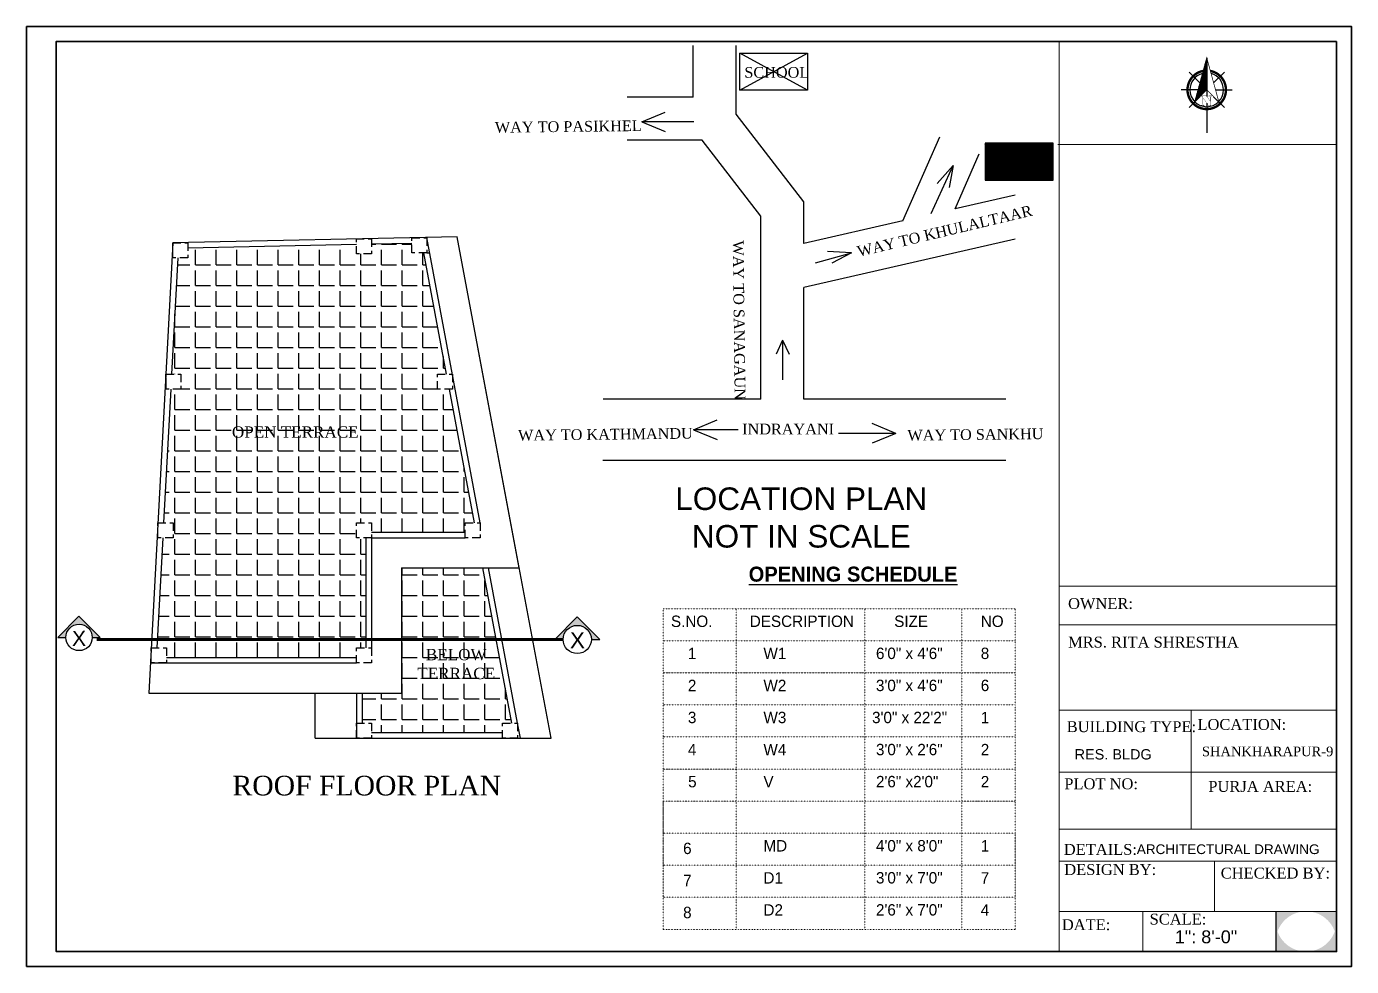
# Model space of a CAD drawing. Header units: inches. Extents: x 45643 to 70559, y -8725 to 1713.
# Drawn here: x 59281 to 60339, y -7782 to -7031 of the extents above; entities that cross this region are included whole.
import ezdxf

# ---------------------------------------------------------------- set-up
doc = ezdxf.new("R2010")
doc.units = ezdxf.units.IN
doc.header["$MEASUREMENT"] = 0
for name, pattern in [('ACAD_ISO10W100', [18.5, 12, -3, 0.5, -3]), ('DOT', [0.25, 0, -0.25]), ('HIDDEN', [9.525, 6.35, -3.175])]:
    doc.linetypes.add(name, pattern=pattern)
for name, color, linetype, lineweight in [('1', 7, 'Continuous', 25), ('DW-SEC', 24, 'Continuous', 25), ('ELEVATION', 6, 'Continuous', 30), ('hatch', 30, 'Continuous', 5), ('REBARS', 50, 'Continuous', 20), ('Siteplan', 7, 'Continuous', 30), ('Text', 7, 'Continuous', 9)]:
    doc.layers.add(name, color=color, linetype=linetype, lineweight=lineweight)
doc.layers.add('AG-DIAGRAM', color=7, linetype='Continuous', true_color=0xfecc66)
for name, color, linetype in [('DIM', 5, 'Continuous'), ('DIMENTION', 8, 'Continuous'), ('T-TEXT', 1, 'Continuous')]:
    doc.layers.add(name, color=color, linetype=linetype)
doc.layers.add('Normal Wall', color=7, linetype='Continuous', lineweight=35, true_color=0xffaf89)
doc.layers.add('Rear Wall', color=7, linetype='Continuous', lineweight=20, true_color=0xd4e480)
doc.styles.add('CEAD 1', font='arial.ttf')
doc.styles.add('salik subedi', font='arial.ttf')
doc.styles.get("Standard").update_dxf_attribs({"font": 'times.ttf'})
doc.styles.add('style2', font='stylu.ttf')
doc.styles.add('SwissBT', font='swiss.ttf', dxfattribs={"height": 12})
doc.styles.add('text-arial', font='arial.ttf', dxfattribs={"width": 0.95})
doc.styles.add('times new roman', font='times.ttf', dxfattribs={"height": 6})
pattern_1 = [(0, (13908.498, -3789.739), (0, 16.5), [12, -4.5]), (90, (13908.498, -3789.739), (-16.5, 1e-15), [12, -4.5])]

# ---------------------------------------------------------------- blocks, each defined once
blk = doc.blocks.new('*X1197')
at = {"color": 0}
for p, q in [((145.96, -414.6), (147.62, -412.94)), ((146.16, -413.87), (147.62, -412.41)), ((146.36, -413.14), (147.62, -411.88)), ((146.55, -412.41), (147.62, -411.35)), ((146.75, -411.68), (147.62, -410.82)), ((146.95, -410.95), (147.62, -410.29)), ((147.15, -410.22), (147.62, -409.76)), ((147.35, -409.49), (147.62, -409.23)), ((147.55, -408.76), (147.62, -408.7)), ((143.76, -422.63), (147.62, -418.77)), ((143.96, -421.9), (147.62, -418.24)), ((144.16, -421.17), (147.62, -417.71)), ((144.36, -420.44), (147.62, -417.18)), ((144.56, -419.71), (147.62, -416.65)), ((144.76, -418.98), (147.62, -416.12)), ((144.96, -418.25), (147.62, -415.59)), ((145.16, -417.52), (147.62, -415.06)), ((145.36, -416.79), (147.62, -414.53)), ((145.56, -416.06), (147.62, -414)), ((145.76, -415.33), (147.62, -413.47)), ((142.76, -426.28), (147.62, -421.42)), ((142.96, -425.55), (147.62, -420.89)), ((143.16, -424.82), (147.62, -420.36)), ((143.36, -424.09), (147.62, -419.83)), ((143.56, -423.36), (147.62, -419.3))]:
    blk.add_line(p, q, dxfattribs=at)
blk = doc.blocks.new('NORTH_15')
for p, q in [((-2.87, 2.87), (-7.37, 7.37)), ((0, 3.66), (0, 10.62)), ((2.87, 2.87), (7.37, 7.37)), ((-13.37, 0), (2.72, 0)), ((5.49, 0), (17.83, 0)), ((-2.87, -2.87), (-7.37, -7.37)), ((0, -3.66), (0, -10.62)), ((2.87, -2.87), (7.37, -7.37))]:
    blk.add_line(p, q)
at = {"const_width": 1}
for points in [[(0, -8, 1), (0, 8, 0.359415), (-7.86, 1.52, 1)], [(-7.86, -1.52, 0.359415), (0, -8, 1)]]:
    blk.add_lwpolyline(points, format="xyb", dxfattribs=at)
for points, const_width in [([(4.96, -5.01), (-13.37, 0), (4.9, 5), (0, 0), (4.96, -5.01)], 0.3), ([(5.93, -1.55), (6, -1.55), (6.07, -1.54), (6.13, -1.53), (6.17, -1.52), (6.22, -1.51), (6.26, -1.49), (6.28, -1.47), (6.3, -1.45), (6.32, -1.42), (6.33, -1.39), (6.35, -1.34), (6.36, -1.29), (6.37, -1.23), (6.38, -1.16), (6.38, -1.08), (6.38, -1), (6.54, -1), (6.54, -2.34), (6.38, -2.34), (6.38, -2.3), (6.38, -2.23), (6.38, -2.16), (6.37, -2.09), (6.36, -2.04), (6.35, -1.99), (6.33, -1.95), (6.32, -1.91), (6.3, -1.88), (6.28, -1.86), (6.26, -1.83), (6.22, -1.81), (6.18, -1.8), (6.13, -1.78), (6.07, -1.77), (6.01, -1.76), (5.95, -1.76), (2.66, -1.76), (2.66, -2.34), (2.5, -2.34), (2.5, -0.16), (4.71, 1.44), (3.14, 1.44), (3.07, 1.44), (3, 1.43), (2.94, 1.42), (2.89, 1.41), (2.85, 1.4), (2.81, 1.38), (2.78, 1.36), (2.76, 1.34), (2.74, 1.31), (2.72, 1.27), (2.7, 1.22), (2.69, 1.17), (2.68, 1.11), (2.67, 1.04), (2.66, 0.97), (2.66, 0.89), (2.66, 0.87), (2.5, 0.87), (2.5, 2.21), (2.66, 2.21), (2.66, 2.17), (2.66, 2.09), (2.67, 2.03), (2.68, 1.97), (2.69, 1.91), (2.7, 1.86), (2.71, 1.82), (2.73, 1.78), (2.75, 1.76), (2.77, 1.74), (2.8, 1.72), (2.85, 1.7), (2.89, 1.68), (2.94, 1.67), (3, 1.66), (3.07, 1.66), (3.14, 1.66), (6.54, 1.66), (6.54, 0.75), (3.33, -1.55), (5.93, -1.55), (5.93, -1.55)], 0.1)]:
    blk.add_lwpolyline(points, dxfattribs=dict(const_width=const_width))
for start, end in [(90, 164.973), (270, 90), (195.027, 270)]:
    blk.add_arc((0, 0), 7, start, end)
at = {"rotation": 90}
blk.add_blockref('*X1197', (-421.89, -147.62), dxfattribs=at)
blk = doc.blocks.new('A$C0BDB7EE9')
at = {"layer": 'Siteplan', "xscale": 2.999999999999779, "yscale": 2.999999999999779, "zscale": 2.999999999999779, "rotation": 247.8612575918487}
blk.add_blockref('NORTH_15', (20.2, 49.5), dxfattribs=at)
blk = doc.blocks.new('A$C327B4BBD')
at = {"layer": 'DIMENTION', "ltscale": 0.3, "xscale": 1.171875000000082, "yscale": 1.171875000000082, "zscale": 1.171875000000082, "rotation": 112.1387424081494}
blk.add_blockref('A$C0BDB7EE9', (16.1, 0), dxfattribs=at)
blk = doc.blocks.new('SECTION-TAG')
at = {"layer": 'hatch'}
h = blk.add_hatch(color=256, dxfattribs=at)
h.dxf.hatch_style = 1
h.paths.add_polyline_path([(0.22, 0), (0.352, 0), (0, 0.352), (-0.352, 0), (-0.22, 0, -1)])
at = {"layer": 'AG-DIAGRAM'}
for p, q in [((0, 0.352), (-0.352, 0)), ((0.352, 0), (0, 0.352)), ((-0.352, 0), (-0.22, 0)), ((0.22, 0), (0.352, 0))]:
    blk.add_line(p, q, dxfattribs=at)
blk.add_circle((0, 0), 0.22, dxfattribs=at)

msp = doc.modelspace()

# ---------------------------------------------------------------- hatches: boundary and pattern name
msp.add_hatch(color=0).paths.add_polyline_path([(60326.733, -7737.802), (60302.422, -7737.802, -0.41421356), (60326.733, -7762.112)])
at = {"layer": '1', "ltscale": 5}
h = msp.add_hatch(dxfattribs=at)
h.set_pattern_fill('ANSI31', color=11, scale=4.082329, angle=180, style=0)
h.set_pattern_definition([(225, (60100.3664, -7405.3657), (0.3608303, -0.3608303), [])])
h.paths.add_polyline_path([(60046.164, -7124.564), (60100.366, -7124.564), (60100.366, -7153.991), (60046.164, -7153.991)])
h.paths.add_polyline_path([(60089.513, -7132.375), (60059.588, -7132.375), (60059.588, -7145.426), (60089.513, -7145.426)], flags=24)
at = {"layer": 'DW-SEC'}
h = msp.add_hatch(dxfattribs=at)
h.set_pattern_fill('ANGLE', color=256, scale=60)
h.set_pattern_definition(pattern_1)
h.paths.add_polyline_path([(59618.37, -7320.812), (59608.704, -7320.812), (59608.704, -7308.812), (59616.126, -7308.812), (59598.022, -7212.004), (59588.308, -7212.004), (59588.308, -7204.505), (59556.04, -7205.192), (59556.04, -7212.944), (59544.04, -7212.944), (59544.04, -7205.448), (59409.526, -7208.311), (59409.526, -7216.065), (59401.393, -7216.065), (59396.454, -7308.812), (59403.948, -7308.812), (59403.948, -7320.812), (59395.815, -7320.812), (59390.133, -7427.505), (59397.626, -7427.505), (59397.626, -7439.505), (59389.494, -7439.505), (59385.167, -7520.757), (59551.607, -7520.757), (59551.607, -7439.505), (59544.107, -7439.505), (59544.107, -7427.505), (59556.107, -7427.505), (59556.107, -7435.005), (59630.901, -7435.005), (59630.901, -7427.505), (59638.323, -7427.505)])
h.paths.add_polyline_path([(59544.107, -7527.505), (59551.607, -7527.505), (59551.607, -7520.757), (59385.167, -7520.757), (59384.807, -7527.505), (59392.301, -7527.505), (59392.301, -7535.005), (59544.107, -7535.005)])
h.paths.add_polyline_path([(59443.454, -7364.747), (59546.862, -7364.747), (59546.862, -7345.466), (59443.454, -7345.466)], flags=24)
h = msp.add_hatch(dxfattribs=at)
h.set_pattern_fill('ANGLE', color=256, scale=60)
h.set_pattern_definition(pattern_1)
h.paths.add_polyline_path([(59655.762, -7520.757), (59580.107, -7520.757), (59580.107, -7563.505), (59548.607, -7563.505), (59548.607, -7587.505), (59556.107, -7587.505), (59556.107, -7595.005), (59660.822, -7595.005), (59660.822, -7587.505), (59668.244, -7587.505)])
h.paths.add_polyline_path([(59645.055, -7463.505), (59580.107, -7463.505), (59580.107, -7520.757), (59655.762, -7520.757)])
h.paths.add_polyline_path([(59591.113, -7557.486), (59656.37, -7557.486), (59656.37, -7523.155), (59591.113, -7523.155)], flags=24)
at = {"layer": 'Text'}
for points in [[(60302.422, -7737.802), (60278.112, -7737.802), (60278.112, -7762.112, -0.41421356)], [(60302.422, -7737.802), (60278.112, -7737.802), (60278.112, -7762.112, -0.41421356)], [(60326.733, -7737.802), (60302.422, -7737.802, -0.41421356), (60326.733, -7762.112)], [(60278.112, -7745.618), (60278.112, -7769.928), (60302.422, -7769.928, -0.41421356)], [(60278.112, -7745.618), (60278.112, -7769.928), (60302.422, -7769.928, -0.41421356)], [(60326.733, -7745.618, -0.41421356), (60302.422, -7769.928), (60326.733, -7769.928)], [(60326.733, -7745.618, -0.41421356), (60302.422, -7769.928), (60326.733, -7769.928)]]:
    msp.add_hatch(color=0, dxfattribs=at).paths.add_polyline_path(points)

# ---------------------------------------------------------------- linework, layer by layer
at = {"linetype": 'DOT', "lineweight": 5, "ltscale": 1.5}
for p, q in [((59847.207, -7496.162), (59847.207, -7752.174)), ((59950.052, -7496.162), (59950.052, -7752.174)), ((60027.59, -7496.162), (60027.59, -7752.174))]:
    msp.add_line(p, q, dxfattribs=at)
at = {"color": 0}
msp.add_line((60278.112, -7737.802), (60278.112, -7769.928), dxfattribs=at)
msp.add_line((60278.112, -7737.802), (60278.112, -7769.928), dxfattribs=at)
at = {"linetype": 'DOT', "lineweight": 5, "ltscale": 1.5}
for points in [[(59789.125, -7496.162), (60070.005, -7496.162), (60070.005, -7521.764), (59789.125, -7521.764)], [(59789.125, -7547.365), (60070.005, -7547.365), (60070.005, -7572.966), (59789.125, -7572.966)], [(59789.125, -7649.769), (60070.005, -7649.769), (60070.005, -7675.37), (59789.125, -7675.37)]]:
    msp.add_lwpolyline(points, close=True, dxfattribs=at)
for points in [[(60070.005, -7521.764), (60070.005, -7547.365), (59789.125, -7547.365), (59789.125, -7521.764)], [(59789.125, -7572.966), (59789.125, -7547.365)], [(60070.005, -7547.365), (60070.005, -7572.966), (59847.207, -7572.966)], [(60070.005, -7572.966), (60070.005, -7598.567), (59789.125, -7598.567), (59789.125, -7572.966)], [(60070.005, -7598.567), (60070.005, -7624.168), (59789.125, -7624.168), (59789.125, -7598.567)], [(59847.207, -7649.769), (59789.125, -7649.769), (59789.125, -7624.168), (59847.207, -7624.168)], [(60070.005, -7624.168), (60070.005, -7649.769), (60027.59, -7649.769)], [(59789.125, -7752.174), (59789.125, -7649.769)], [(60070.005, -7649.769), (60070.005, -7700.971), (59789.125, -7700.971), (59789.125, -7649.769)], [(60070.005, -7675.37), (60070.005, -7726.572), (59789.125, -7726.572), (59789.125, -7675.37)], [(59789.125, -7752.174), (60070.005, -7752.174), (60070.005, -7675.37)]]:
    msp.add_lwpolyline(points, dxfattribs=at)
at = {"layer": '1', "color": 11, "ltscale": 5}
for p, q in [((59813.061, -7087.795), (59813.061, -7046.363)), ((59847.352, -7101.169), (59847.352, -7046.363)), ((59813.061, -7087.795), (59760.248, -7087.795)), ((59771.971, -7107.428), (59790.693, -7099.592)), ((59813.608, -7107.428), (59771.971, -7107.428)), ((59771.971, -7107.428), (59790.693, -7115.265)), ((59901.267, -7171.204), (59847.352, -7101.169)), ((59980.474, -7186.492), (60009.806, -7119.331)), ((59820.18, -7122.087), (59760.248, -7122.087)), ((59866.976, -7182.874), (59820.18, -7122.087)), ((60022.038, -7177.002), (60041.231, -7133.056)), ((60003.126, -7180.513), (60020.543, -7142.219)), ((60020.543, -7142.219), (60007.801, -7156.761)), ((60020.543, -7142.219), (60017.399, -7159.781)), ((59901.267, -7204.576), (59901.267, -7171.204)), ((60070.168, -7166.013), (60022.038, -7177.002)), ((59866.976, -7328.729), (59866.976, -7182.874)), ((59980.474, -7186.492), (59901.267, -7204.576)), ((60070.168, -7201.187), (59901.267, -7239.75)), ((59910.607, -7220.082), (59939.518, -7212.072)), ((59939.518, -7212.072), (59920.215, -7210.954)), ((59939.518, -7212.072), (59923.73, -7220.382)), ((59901.267, -7328.729), (59901.267, -7239.75)), ((59884.412, -7281.849), (59879.314, -7292.943)), ((59884.412, -7281.849), (59884.412, -7313.433)), ((59884.412, -7281.849), (59889.509, -7292.943)), ((59866.976, -7328.729), (59741.185, -7328.729)), ((60062.534, -7328.729), (59901.267, -7328.729)), ((59813.336, -7353.29), (59832.058, -7345.453)), ((59974.724, -7356.189), (59956.002, -7348.353)), ((59848.844, -7353.29), (59813.336, -7353.29)), ((59813.336, -7353.29), (59832.058, -7361.126)), ((59974.724, -7356.189), (59928.987, -7356.189)), ((59974.724, -7356.189), (59956.002, -7364.026)), ((60062.534, -7377.717), (59740.866, -7377.717))]:
    msp.add_line(p, q, dxfattribs=at)
at = {"layer": '1', "color": 1, "ltscale": 5}
for p, q in [((59850.14, -7082.104), (59904.342, -7052.677)), ((59904.342, -7082.104), (59850.14, -7052.677))]:
    msp.add_line(p, q, dxfattribs=at)
for points in [[(59904.342, -7082.104), (59850.14, -7082.104), (59850.14, -7052.677), (59904.342, -7052.677)], [(60100.366, -7124.564), (60046.164, -7124.564), (60046.164, -7153.991), (60100.366, -7153.991)]]:
    msp.add_lwpolyline(points, close=True, dxfattribs=at)
at = {"layer": 'AG-DIAGRAM', "linetype": 'ACAD_ISO10W100', "lineweight": 15, "ltscale": 0.1, "const_width": 2.56}
msp.add_lwpolyline([(59336.695, -7520.757), (59709.154, -7520.757)], dxfattribs=at)
at = {"layer": 'ELEVATION'}
for p, q in [((59397.526, -7204.065), (59378.384, -7563.505)), ((59624.627, -7199.231), (59397.526, -7204.065)), ((59409.526, -7204.065), (59409.521, -7203.81)), ((59556.04, -7200.944), (59556.04, -7200.691)), ((59588.308, -7204.505), (59556.04, -7205.192)), ((59642.901, -7427.505), (59600.308, -7199.749)), ((59600.308, -7200.004), (59600.308, -7199.749)), ((59699.483, -7599.505), (59624.627, -7199.231)), ((59674.049, -7463.505), (59624.627, -7199.231)), ((59544.04, -7205.448), (59409.526, -7208.311)), ((59616.126, -7308.812), (59598.022, -7212.004)), ((59600.308, -7212.004), (59602.6, -7212.004)), ((59401.393, -7216.065), (59396.454, -7308.812)), ((59395.815, -7320.812), (59390.133, -7427.505)), ((59391.948, -7311.812), (59391.948, -7320.812)), ((59638.323, -7427.505), (59618.37, -7320.812)), ((59556.107, -7435.005), (59630.901, -7435.005)), ((59389.494, -7439.505), (59384.807, -7527.505)), ((59551.607, -7439.505), (59551.607, -7527.505)), ((59556.107, -7439.505), (59556.107, -7527.505)), ((59556.107, -7439.505), (59630.901, -7439.505)), ((59580.107, -7463.505), (59580.107, -7563.505)), ((59580.107, -7463.505), (59674.049, -7463.505)), ((59668.244, -7587.505), (59645.055, -7463.505)), ((59672.822, -7587.505), (59649.633, -7463.505)), ((59379.662, -7539.505), (59514.107, -7539.505)), ((59392.301, -7535.005), (59544.107, -7535.005)), ((59508.107, -7539.505), (59544.107, -7539.505)), ((59378.384, -7563.505), (59580.107, -7563.505)), ((59511.107, -7599.505), (59511.107, -7563.505)), ((59544.107, -7563.505), (59544.107, -7599.505)), ((59548.607, -7563.505), (59548.607, -7587.505)), ((59556.107, -7595.005), (59660.822, -7595.005)), ((59675.067, -7599.505), (59672.822, -7587.505)), ((59672.822, -7590.505), (59673.383, -7590.505)), ((59511.107, -7599.505), (59544.107, -7599.505)), ((59544.107, -7599.505), (59699.483, -7599.505))]:
    msp.add_line(p, q, dxfattribs=at)
at = {"layer": 'ELEVATION', "linetype": 'HIDDEN'}
for points in [[(59397.526, -7204.065), (59409.526, -7204.065), (59409.526, -7216.065), (59397.526, -7216.065)], [(59544.04, -7200.944), (59556.04, -7200.944), (59556.04, -7212.944), (59544.04, -7212.944)], [(59588.308, -7200.004), (59600.308, -7200.004), (59600.308, -7212.004), (59588.308, -7212.004)], [(59391.948, -7308.812), (59403.948, -7308.812), (59403.948, -7320.812), (59391.948, -7320.812)], [(59608.704, -7308.812), (59620.704, -7308.812), (59620.704, -7320.812), (59608.704, -7320.812)], [(59385.626, -7427.505), (59397.626, -7427.505), (59397.626, -7439.505), (59385.626, -7439.505)], [(59544.107, -7427.505), (59556.107, -7427.505), (59556.107, -7439.505), (59544.107, -7439.505)], [(59630.901, -7427.505), (59642.901, -7427.505), (59642.901, -7439.505), (59630.901, -7439.505)], [(59380.301, -7527.505), (59392.301, -7527.505), (59392.301, -7539.505), (59380.301, -7539.505)], [(59544.107, -7527.505), (59556.107, -7527.505), (59556.107, -7539.505), (59544.107, -7539.505)], [(59544.107, -7587.505), (59556.107, -7587.505), (59556.107, -7599.505), (59544.107, -7599.505)], [(59660.822, -7587.505), (59672.822, -7587.505), (59672.822, -7599.505), (59660.822, -7599.505)]]:
    msp.add_lwpolyline(points, close=True, dxfattribs=at)
at = {"layer": 'Normal Wall'}
for points in [[(59280.635, -7031.307), (60338.64, -7031.307), (60338.64, -7781.835), (59280.635, -7781.835)], [(59280.635, -7031.307), (60338.64, -7031.307), (60338.64, -7781.835), (59280.635, -7781.835)], [(60326.733, -7043.214), (59304.449, -7043.214), (59304.449, -7769.928), (60326.733, -7769.928)], [(60326.733, -7043.214), (59304.449, -7043.214), (59304.449, -7769.928), (60326.733, -7769.928)]]:
    msp.add_lwpolyline(points, close=True, dxfattribs=at)
at = {"layer": 'Rear Wall'}
for p, q in [((60105.313, -7487.486), (60105.313, -7043.214)), ((60104.134, -7125.512), (60326.733, -7125.512)), ((60105.313, -7478.222), (60326.733, -7478.222)), ((60105.313, -7478.222), (60326.733, -7478.222)), ((60105.313, -7478.222), (60326.733, -7478.222)), ((60105.313, -7478.222), (60326.733, -7478.222)), ((60105.313, -7509.026), (60326.733, -7509.026)), ((60105.313, -7509.026), (60326.733, -7509.026)), ((60105.313, -7577.084), (60326.733, -7577.084)), ((60105.313, -7577.084), (60326.733, -7577.084)), ((60210.582, -7577.084), (60210.582, -7662.985)), ((60210.582, -7577.084), (60210.582, -7672.249)), ((60105.313, -7626.575), (60326.733, -7626.575)), ((60105.313, -7626.575), (60326.733, -7626.575)), ((60105.313, -7672.249), (60326.733, -7672.249)), ((60105.313, -7697.683), (60326.733, -7697.683)), ((60105.313, -7697.683), (60326.733, -7697.683)), ((60229.161, -7737.802), (60229.161, -7697.683)), ((60229.161, -7737.802), (60229.161, -7697.683)), ((60105.313, -7737.802), (60326.733, -7737.802)), ((60105.313, -7737.802), (60326.733, -7737.802)), ((60172.051, -7737.802), (60172.051, -7769.928)), ((60172.051, -7737.802), (60172.051, -7769.928))]:
    msp.add_line(p, q, dxfattribs=at)
msp.add_lwpolyline([(60105.313, -7478.222), (60326.733, -7478.222), (60326.733, -7769.928), (60105.313, -7769.928)], close=True, dxfattribs=at)
msp.add_lwpolyline([(60105.313, -7478.222), (60326.733, -7478.222), (60326.733, -7769.928), (60105.313, -7769.928)], close=True, dxfattribs=at)

# ---------------------------------------------------------------- block references
at = {"layer": 'DIM'}
for p, xscale, yscale, zscale, rotation in [((59322.587, -7519.069), 48.00000000000009, 48.00000000000009, 48.00000000000009, 0.1557565606150144), ((59720.432, -7520.727), 51.19999999999987, 51.19999999999987, 51.19999999999987, 0.1557566363735241)]:
    msp.add_blockref('SECTION-TAG', p, dxfattribs=dict(at, xscale=xscale, yscale=yscale, zscale=zscale, rotation=rotation))
at = {"layer": 'REBARS', "xscale": 0.5459999999999999, "yscale": 0.5459999999999999, "zscale": 0.5459999999999999, "rotation": 270}
msp.add_blockref('A$C327B4BBD', (60223.005, -7107.294), dxfattribs=at)

# ---------------------------------------------------------------- texts
at = {"color": 0}
for s, p in [('OWNER:', (60112.314, -7496.368)), ('LOCATION:', (60215.653, -7592.914))]:
    msp.add_text(s, height=8.7044, dxfattribs=at).set_placement(p)
at = {"color": 7, "char_height": 8.5729, "width": 232.95313, "style": 'times new roman'}
for s, insert, attachment_point in [('SCHOOL', (59853.853, -7063.636), 1), ('SITE', (60061.89, -7143.447), 7), ('INDRAYANI', (59852.102, -7357.023), 7)]:
    msp.add_mtext(s, dxfattribs=dict(at, insert=insert, attachment_point=attachment_point))
at = {"color": 7, "char_height": 8.57289, "width": 232.95313, "attachment_point": 7, "style": 'times new roman'}
for s, insert, rotation in [('WAY TO PASIKHEL', (59654.677, -7116.337), 0.68019), ('WAY TO KHULALTAAR', (59945.218, -7215.478), 13.38046), ('WAY TO SANAGAUN', (59844.445, -7202.209), 270.68019), ('WAY TO KATHMANDU', (59673.175, -7362.198), 0.68019), ('WAY TO SANKHU', (59984.069, -7362.198), 0.68019)]:
    msp.add_mtext(s, dxfattribs=dict(at, insert=insert, rotation=rotation))
for s, insert, char_height, width, attachment_point in [('{\\fTimes New Roman|b0|i0|c0|p18;OPEN TERRACE}', (59495.239, -7350.575), 9.02995, 186.69412, 2), ('{\\fTimes New Roman|b0|i0|c0|p18;BELOW \\PTERRACE}', (59623.791, -7528.265), 9.02995, 186.69412, 2), ('{\\fTimes New Roman|b0|i0|c0|p18;ROOF FLOOR PLAN}', (59659.574, -7629.568), 15.677, 254.63077, 3)]:
    msp.add_mtext(s, dxfattribs=dict(insert=insert, char_height=char_height, width=width, attachment_point=attachment_point))
at = {"color": 1, "insert": (59899.276, -7447.602), "char_height": 18, "width": 810.54506, "attachment_point": 8, "style": 'CEAD 1'}
msp.add_mtext('LOCATION PLAN\\PNOT IN SCALE', dxfattribs=at)
at = {"layer": 'T-TEXT', "insert": (59857.292, -7462.555), "char_height": 12, "width": 298.48806, "attachment_point": 1, "style": 'salik subedi'}
msp.add_mtext('{\\fStylus BT|b1|i0|c0|p34;\\LOPENING SCHEDULE}', dxfattribs=at)
at = {"layer": 'Text', "color": 0}
for s, height, p in [('OWNER:', 8.7044, (60112.314, -7496.368)), ('MRS. RITA SHRESTHA', 8.70441, (60112.314, -7527.172)), ('LOCATION:', 8.7044, (60215.653, -7592.914)), ('CHECKED BY:', 8.70441, (60234.217, -7711.604)), ('CHECKED BY:', 8.70441, (60234.217, -7711.604)), ('DATE:', 8.7044, (60107.356, -7752.803)), ('SCALE:', 8.7044, (60177.446, -7748.338)), ('SCALE:', 8.7044, (60177.446, -7748.338))]:
    msp.add_text(s, height=height, dxfattribs=at).set_placement(p)
at = {"layer": 'Text', "style": 'text-arial'}
for height, p in [(12, (59316.965, -7525.845)), (12.8, (59714.619, -7527.726))]:
    msp.add_text('X', height=height, rotation=0.155757, dxfattribs=at).set_placement(p)
at = {"layer": 'Text', "char_height": 9.1, "width": 74.858, "attachment_point": 4, "style": 'style2'}
for s, insert in [('S.NO.', (59795.232, -7506.266)), ('DESCRIPTION', (59858.159, -7506.266)), ('SIZE', (59973.491, -7506.266)), ('NO', (60042.605, -7506.266)), ('    1', (59795.232, -7531.867)), ('W1', (59869.096, -7531.867)), ('6\'0" x 4\'6"', (59958.939, -7531.867)), ('8', (60042.605, -7531.867)), ('    2', (59795.232, -7557.468)), ('W2', (59869.096, -7557.468)), ('3\'0" x 4\'6"', (59958.939, -7557.468)), ('6', (60042.605, -7557.468)), ('    3', (59795.232, -7583.07)), ('W3', (59869.096, -7583.07)), ('3\'0" x 22\'2"', (59955.817, -7583.07)), ('1', (60042.605, -7583.07)), ('    4', (59795.232, -7608.671)), ('W4', (59869.096, -7608.671)), ('3\'0" x 2\'6"', (59958.939, -7608.671)), ('2', (60042.605, -7608.671)), ('   5', (59798.8, -7634.272)), ('V', (59869.096, -7634.272)), ('2\'6" x2\'0"', (59958.939, -7634.272)), ('2', (60042.605, -7634.272)), ('MD', (59869.096, -7685.474)), ('4\'0" x 8\'0"', (59958.939, -7685.474)), ('1', (60042.605, -7685.474)), ('    6', (59791.414, -7687.579)), ('    7', (59791.414, -7713.18)), ('D1', (59869.096, -7711.075)), ('3\'0" x 7\'0"', (59958.939, -7711.075)), ('7', (60042.605, -7711.075)), ('D2', (59869.096, -7736.676)), ('2\'6" x 7\'0"', (59958.939, -7736.676)), ('4', (60042.605, -7736.676)), ('    8', (59791.414, -7738.781))]:
    msp.add_mtext(s, dxfattribs=dict(at, insert=insert))
at = {"layer": 'Text', "color": 0, "attachment_point": 1}
for s, insert, char_height, width in [('BUILDING TYPE:', (60111.234, -7585.995), 8.70441, 148.55507), ('BUILDING TYPE:', (60111.234, -7585.995), 8.70441, 148.55507), ('PLOT NO: ', (60109.331, -7631.604), 8.7044, 138.02713), ('PLOT NO: ', (60109.331, -7631.604), 8.7044, 138.02713), ('PURJA AREA:', (60224.339, -7633.711), 8.70441, 197.58209), ('PURJA AREA:', (60224.339, -7633.711), 8.70441, 197.58209), ('DETAILS: ', (60108.889, -7683.992), 8.7044, 138.02713), ('DESIGN BY:', (60109.29, -7700.044), 8.7044, 138.02713), ('DESIGN BY:', (60109.29, -7700.044), 8.7044, 138.02713)]:
    msp.add_mtext(s, dxfattribs=dict(at, insert=insert, char_height=char_height, width=width))
at = {"layer": 'Text', "color": 0, "linetype": 'ByBlock', "insert": (60219.184, -7606.262), "char_height": 7.67109, "attachment_point": 1}
msp.add_mtext_dynamic_manual_height_columns('SHANKHARAPUR-9', width=381.03512, gutter_width=1.534, heights=[0], dxfattribs=at)
at = {"layer": 'Text', "color": 0, "insert": (60117.546, -7608.293), "char_height": 8.2555, "width": 163.21422, "attachment_point": 1, "style": 'SwissBT'}
msp.add_mtext('RES. BLDG', dxfattribs=at)
msp.add_mtext('RES. BLDG', dxfattribs=at)
at = {"layer": 'Text', "color": 0, "linetype": 'ByBlock', "insert": (60167.186, -7684.333), "char_height": 7.73955, "width": 268.53223, "attachment_point": 1, "style": 'SwissBT'}
msp.add_mtext('ARCHITECTURAL DRAWING', dxfattribs=at)
at = {"layer": 'Text', "color": 0, "ltscale": 0.5, "insert": (60197.527, -7752.982), "char_height": 10.3194, "width": 127.53441, "attachment_point": 1, "style": 'SwissBT'}
msp.add_mtext('1": 8\'-0"', dxfattribs=at)
msp.add_mtext('1": 8\'-0"', dxfattribs=at)

doc.saveas('drawing.dxf')
